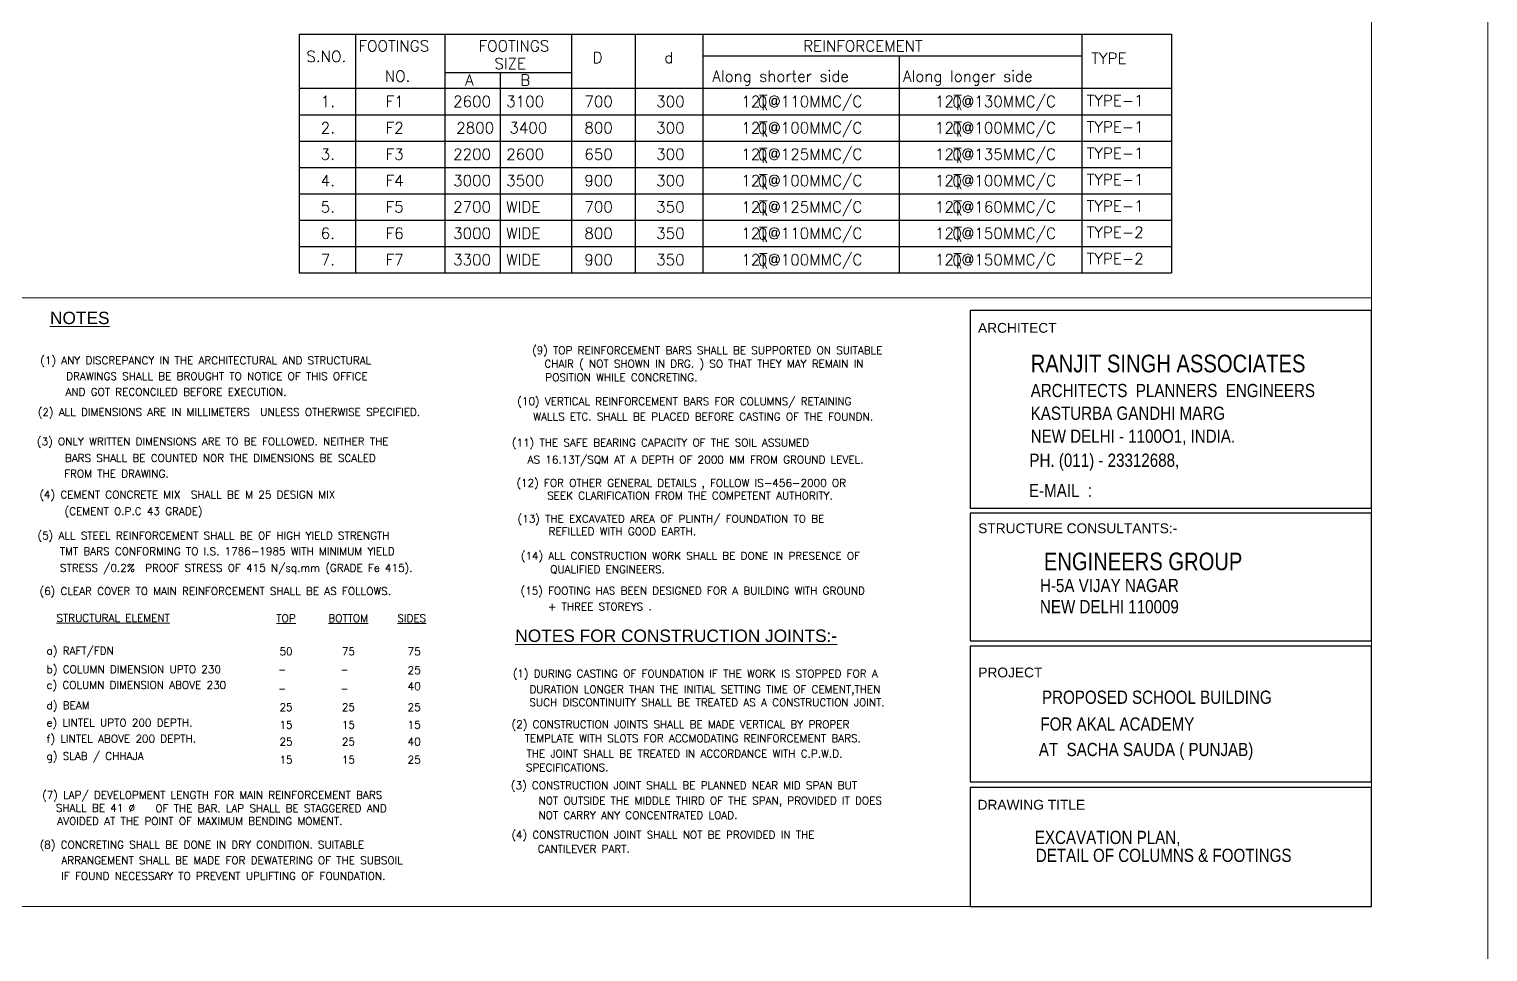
# Model space of a CAD drawing. Header units: inches. Extents: x 719368 to 6315912, y -2624014 to 446967.
# Drawn here: x 5497823 to 5557836, y -2169451 to -2131497 of the extents above; entities that cross this region are included whole.
import ezdxf
from ezdxf.enums import TextEntityAlignment as Align

# ---------------------------------------------------------------- set-up
doc = ezdxf.new("R2010")
doc.units = ezdxf.units.IN
doc.header["$LTSCALE"] = 20
doc.header["$MEASUREMENT"] = 0
for name, color, linetype, lineweight in [('DIM', 7, 'Continuous', 13), ('FOR-TEXT', 3, 'Continuous', 25), ('FORMET', 4, 'Continuous', 25), ('Text', 7, 'Continuous', 15), ('TEXT 1', 3, 'Continuous', 20)]:
    doc.layers.add(name, color=color, linetype=linetype, lineweight=lineweight)
doc.styles.add('AR', font='arial.ttf')
doc.styles.add('AREAIL', font='arial.ttf')
doc.styles.add('ARIAL', font='techl___.ttf')
doc.styles.add('ASHADE', font='simplex.shx', dxfattribs={"height": 8})
doc.styles.add('romans-shx', font='ROMANS.SHX', dxfattribs={"height": 250})
doc.styles.add('SMALL', font='romans')

# ---------------------------------------------------------------- blocks, each defined once
blk = doc.blocks.new('10.2')
at = {"layer": 'Text'}
for p, q in [((2.9, 5.6), (-2.8, 5.6)), ((0, 5.6), (0, -5.6)), ((0, -0.7), (2.6, -5.6))]:
    blk.add_line(p, q, dxfattribs=at)
at = {"layer": 'Text', "style": 'SMALL'}
blk.add_text('0', height=8.45, dxfattribs=at).set_placement((-4.1, -3.6))

msp = doc.modelspace()

# ---------------------------------------------------------------- linework, layer by layer
at = {"layer": 'DIM'}
for points in [[(5424872.2914, -2069087.5328), (5557835.631, -2069087.5328), (5557835.631, -2255131.986), (5424872.2914, -2255131.986)], [(5553055.3852, -2167590.5634), (5432049.132, -2167590.5634), (5432049.132, -2082559.4872), (5553055.3852, -2082559.4872)], [(5553055.3852, -2167590.5634), (5497369.4728, -2167590.5634), (5497369.4728, -2142551.0353), (5553055.3852, -2142551.0353)]]:
    msp.add_lwpolyline(points, close=True, dxfattribs=at)
at = {"layer": 'FORMET'}
for p, q in [((5508936.5666, -2131702.4756), (5544823.9613, -2131702.4756)), ((5508936.5666, -2131702.4756), (5508936.5666, -2141523.047)), ((5511244.1459, -2131702.4756), (5511244.1459, -2141523.047)), ((5514929.3317, -2131702.4756), (5514929.3317, -2141523.047)), ((5520141.7902, -2131702.4756), (5520141.7902, -2141523.047)), ((5522754.0191, -2131702.4756), (5522754.0191, -2141523.047)), ((5525537.1882, -2131702.4756), (5525537.1882, -2141523.047)), ((5541127.5317, -2131702.4756), (5541127.5317, -2141523.047)), ((5544823.9613, -2131702.4756), (5544823.9613, -2141523.047)), ((5541127.5317, -2132609.6093), (5525537.1882, -2132609.6093)), ((5533617.7412, -2132609.6093), (5533617.7412, -2141523.047)), ((5514929.3317, -2133272.8155), (5520141.7902, -2133272.8155)), ((5517200.4141, -2133272.8155), (5517200.4141, -2141523.047)), ((5508936.5666, -2133928.869), (5544823.9613, -2133928.869)), ((5508936.5666, -2135013.7516), (5544823.9613, -2135013.7516)), ((5508936.5666, -2136098.6342), (5544823.9613, -2136098.6342)), ((5508936.5666, -2137183.5167), (5544823.9613, -2137183.5167)), ((5508936.5666, -2137183.5167), (5544823.9613, -2137183.5167)), ((5508936.5666, -2137183.5167), (5544823.9613, -2137183.5167)), ((5508936.5666, -2138268.3993), (5544823.9613, -2138268.3993)), ((5508936.5666, -2138268.3993), (5544823.9613, -2138268.3993)), ((5508936.5666, -2138268.3993), (5544823.9613, -2138268.3993)), ((5508936.5666, -2138268.3993), (5544823.9613, -2138268.3993)), ((5508936.5666, -2138268.3993), (5544823.9613, -2138268.3993)), ((5508936.5666, -2138268.3993), (5544823.9613, -2138268.3993)), ((5508936.5666, -2139353.2819), (5544823.9613, -2139353.2819)), ((5508936.5666, -2139353.2819), (5544823.9613, -2139353.2819)), ((5508936.5666, -2139353.2819), (5544823.9613, -2139353.2819)), ((5508936.5666, -2139353.2819), (5544823.9613, -2139353.2819)), ((5508936.5666, -2139353.2819), (5544823.9613, -2139353.2819)), ((5508936.5666, -2139353.2819), (5544823.9613, -2139353.2819)), ((5508936.5666, -2139353.2819), (5544823.9613, -2139353.2819)), ((5508936.5666, -2139353.2819), (5544823.9613, -2139353.2819)), ((5508936.5666, -2139353.2819), (5544823.9613, -2139353.2819)), ((5508936.5666, -2139353.2819), (5544823.9613, -2139353.2819)), ((5508936.5666, -2140438.1644), (5544823.9613, -2140438.1644)), ((5508936.5666, -2141523.047), (5544823.9613, -2141523.047)), ((5508936.5666, -2141523.047), (5544823.9613, -2141523.047)), ((5508936.5666, -2141523.047), (5544823.9613, -2141523.047))]:
    msp.add_line(p, q, dxfattribs=at)
for points in [[(5536544.6408, -2151197.9401), (5553055.3852, -2151197.9401), (5553055.3852, -2143069.7818), (5536544.6408, -2143069.7818)], [(5536544.6408, -2151197.9401), (5553055.3852, -2151197.9401), (5553055.3852, -2143069.7818), (5536544.6408, -2143069.7818)], [(5536544.6408, -2151197.9401), (5553055.3852, -2151197.9401), (5553055.3852, -2143069.7818), (5536544.6408, -2143069.7818)], [(5536544.6408, -2156656.0908), (5553055.3852, -2156656.0908), (5553055.3852, -2151403.2348), (5536544.6408, -2151403.2348)], [(5536544.6408, -2162459.4249), (5553055.3852, -2162459.4249), (5553055.3852, -2156875.4415), (5536544.6408, -2156875.4415)], [(5536544.6408, -2167590.5634), (5553055.3852, -2167590.5634), (5553055.3852, -2162694.8863), (5536544.6408, -2162694.8863)]]:
    msp.add_lwpolyline(points, close=True, dxfattribs=at)

# ---------------------------------------------------------------- block references
at = {"layer": 'Text', "xscale": 54.34547065454535, "yscale": 54.34547065454535, "zscale": 54.34547065454535}
for p in [(5528024.0456, -2134522.0622), (5536023.5613, -2134522.0622), (5528024.0456, -2135606.9448), (5536023.5613, -2135606.9448), (5528024.0456, -2136691.8273), (5536023.5613, -2136691.8273), (5528024.0456, -2137776.7099), (5536023.5613, -2137776.7099), (5528024.0456, -2138861.5925), (5536023.5613, -2138861.5925), (5528024.0456, -2139946.4751), (5536023.5613, -2139946.4751), (5528024.0456, -2141031.3576), (5536023.5613, -2141031.3576)]:
    msp.add_blockref('10.2', p, dxfattribs=at)

# ---------------------------------------------------------------- texts
at = {"layer": 'FOR-TEXT', "color": 3, "style": 'AR'}
for s, height, p in [('ARCHITECT', 404.3959, (5536860.7227, -2143986.2979)), ('ARCHITECT', 404.3959, (5536860.7227, -2143986.2979)), ('STRUCTURE CONSULTANTS:-', 404.395902, (5536866.9189, -2152229.7811)), ('PROJECT', 404.3959, (5536872.5488, -2158162.1842)), ('DRAWING TITLE', 404.395902, (5536843.4274, -2163601.7475))]:
    msp.add_text(s, height=height, dxfattribs=at).set_placement(p)
at = {"layer": 'Text'}
for s, height, style, p in [('FOOTINGS', 455.38353, 'ASHADE', (5511372.4978, -2132415.6556)), ('FOOTINGS', 455.38353, 'ASHADE', (5516315.6468, -2132415.6556)), ('REINFORCEMENT', 455.383532, 'ASHADE', (5529665.8235, -2132415.6556)), ('S.NO.', 455.38353, 'ASHADE', (5509228.4317, -2132843.9332)), ('SIZE', 455.38353, 'ASHADE', (5516959.7506, -2133139.4577)), ('D', 455.3835, 'ASHADE', (5521003.2827, -2132892.757)), ('d', 455.3835, 'ASHADE', (5523957.392, -2132892.757)), ('TYPE', 455.38353, 'ASHADE', (5541524.8392, -2132924.5342)), ('NO.', 455.38353, 'ASHADE', (5512453.483, -2133656.6601)), ('A', 455.3835, 'ASHADE', (5515757.0293, -2133820.0174)), ('B', 455.3835, 'ASHADE', (5518025.2953, -2133820.0174)), ('Along shorter side', 455.383532, 'ASHADE', (5525926.8746, -2133656.6601)), ('Along longer side', 455.383532, 'ASHADE', (5533776.1304, -2133656.6601)), ('1.', 455.38353, 'ASHADE', (5509816.424, -2134698.1474)), ('F1', 455.38353, 'ASHADE', (5512491.5008, -2134698.1474)), ('2600  3100', 455.38353, 'ASHADE', (5515264.7558, -2134698.1474)), ('700', 455.38353, 'ASHADE', (5520664.4923, -2134698.1474)), ('300', 455.38353, 'ASHADE', (5523618.6016, -2134698.1474)), ('12 @110MMC/C', 455.383532, 'ASHADE', (5527125.6612, -2134698.1474)), ('12 @130MMC/C', 455.383532, 'ASHADE', (5535090.6748, -2134698.1474)), ('TYPE-1', 455.38353, 'ASHADE', (5541332.4835, -2134660.8317)), ('12 @100MMC/C', 455.383532, 'ASHADE', (5527125.6612, -2135783.03)), ('12 @100MMC/C', 455.383532, 'ASHADE', (5535090.6748, -2135783.03)), ('2.', 455.38353, 'ASHADE', (5509816.424, -2135783.03)), ('F2', 455.38353, 'ASHADE', (5512491.5008, -2135783.03)), ('2800  3400', 455.38353, 'ASHADE', (5515392.8528, -2135783.03)), ('800', 455.38353, 'ASHADE', (5520664.4923, -2135783.03)), ('300', 455.38353, 'ASHADE', (5523618.6016, -2135783.03)), ('TYPE-1', 455.38353, 'ASHADE', (5541332.4835, -2135745.7143)), ('3.', 455.38353, 'ASHADE', (5509816.424, -2136867.9125)), ('F3', 455.38353, 'ASHADE', (5512491.5008, -2136867.9125)), ('2200  2600', 455.38353, 'ASHADE', (5515264.7558, -2136867.9125)), ('650', 455.38353, 'ASHADE', (5520664.4923, -2136867.9125)), ('300', 455.38353, 'ASHADE', (5523618.6016, -2136867.9125)), ('12 @125MMC/C', 455.383532, 'ASHADE', (5527125.6612, -2136867.9125)), ('12 @135MMC/C', 455.383532, 'ASHADE', (5535090.6748, -2136867.9125)), ('TYPE-1', 455.38353, 'ASHADE', (5541332.4835, -2136830.5969)), ('4.', 455.38353, 'ASHADE', (5509816.424, -2137952.7951)), ('F4', 455.38353, 'ASHADE', (5512491.5008, -2137952.7951)), ('3000  3500', 455.38353, 'ASHADE', (5515264.7558, -2137952.7951)), ('900', 455.38353, 'ASHADE', (5520664.4923, -2137952.7951)), ('300', 455.38353, 'ASHADE', (5523618.6016, -2137952.7951)), ('12 @100MMC/C', 455.383532, 'ASHADE', (5527125.6612, -2137952.7951)), ('12 @100MMC/C', 455.383532, 'ASHADE', (5535090.6748, -2137952.7951)), ('TYPE-1', 455.38353, 'ASHADE', (5541332.4835, -2137915.4794)), ('5.', 455.38353, 'ASHADE', (5509816.424, -2139037.6777)), ('F5', 455.38353, 'ASHADE', (5512491.5008, -2139037.6777)), ('2700  WIDE', 455.38353, 'ASHADE', (5515264.7558, -2139037.6777)), ('700', 455.38353, 'ASHADE', (5520664.4923, -2139037.6777)), ('350', 455.38353, 'ASHADE', (5523618.6016, -2139037.6777)), ('12 @125MMC/C', 455.383532, 'ASHADE', (5527125.6612, -2139037.6777)), ('12 @160MMC/C', 455.383532, 'ASHADE', (5535090.6748, -2139037.6777)), ('TYPE-1', 455.38353, 'ASHADE', (5541332.4835, -2139000.362)), ('6.', 455.38353, 'ASHADE', (5509816.424, -2140122.5602)), ('F6', 455.38353, 'ASHADE', (5512491.5008, -2140122.5602)), ('3000  WIDE', 455.38353, 'ASHADE', (5515264.7558, -2140122.5602)), ('800', 455.38353, 'ASHADE', (5520664.4923, -2140122.5602)), ('350', 455.38353, 'ASHADE', (5523618.6016, -2140122.5602)), ('12 @110MMC/C', 455.383532, 'ASHADE', (5527125.6612, -2140122.5602)), ('12 @150MMC/C', 455.383532, 'ASHADE', (5535090.6748, -2140122.5602)), ('TYPE-2', 455.38353, 'ASHADE', (5541332.4835, -2140085.2446)), ('7.', 455.38353, 'ASHADE', (5509816.424, -2141207.4428)), ('F7', 455.38353, 'ASHADE', (5512491.5008, -2141207.4428)), ('3300  WIDE', 455.38353, 'ASHADE', (5515264.7558, -2141207.4428)), ('900', 455.38353, 'ASHADE', (5520664.4923, -2141207.4428)), ('350', 455.38353, 'ASHADE', (5523618.6016, -2141207.4428)), ('12 @100MMC/C', 455.383532, 'ASHADE', (5527125.6612, -2141207.4428)), ('12 @150MMC/C', 455.383532, 'ASHADE', (5535090.6748, -2141207.4428)), ('TYPE-2', 455.38353, 'ASHADE', (5541332.4835, -2141170.1272)), ('%%UNOTES', 509.3857, 'AREAIL', (5498679.4311, -2143628.9606)), ('%%UNOTES FOR CONSTRUCTION JOINTS:-', 509.385699, 'AREAIL', (5517822.3141, -2156702.8232))]:
    msp.add_text(s, height=height, dxfattribs=dict(at, style=style)).set_placement(p)
at = {"layer": 'Text', "ltscale": 0.09, "style": 'ARIAL'}
for s, height, p in [('RANJIT SINGH ASSOCIATES', 725.013389, (5539028.4991, -2145612.4032)), ('ARCHITECTS  PLANNERS  ENGINEERS  ', 543.760042, (5539028.4991, -2146633.3754)), ('KASTURBA GANDHI MARG', 543.760042, (5539028.4991, -2147567.7234)), ('NEW DELHI - 1100O1, INDIA.', 543.760042, (5539028.4991, -2148511.9877)), ('PH. (011) - 23312688, ', 543.760042, (5538976.1251, -2149500.3446)), ('E-MAIL  :  ', 543.760042, (5538958.218, -2150743.8483)), ('H-5A VIJAY NAGAR', 543.760042, (5539410.4926, -2154651.7996)), ('NEW DELHI 110009', 543.760042, (5539410.4926, -2155524.6738)), ('PROPOSED SCHOOL BUILDING ', 543.760042, (5539493.7351, -2159249.8228)), ('FOR AKAL ACADEMY ', 543.760042, (5539426.2885, -2160352.389)), ('AT  SACHA SAUDA ( PUNJAB)', 543.760042, (5539362.4781, -2161399.2699)), ('EXCAVATION PLAN,', 543.760042, (5539198.7665, -2165016.2724)), ('DETAIL OF COLUMNS & FOOTINGS', 543.760042, (5539238.6474, -2165753.3312))]:
    msp.add_text(s, height=height, dxfattribs=at).set_placement(p)
msp.add_text('ENGINEERS GROUP', height=725.013389, dxfattribs=at).set_placement((5543653.416, -2153754.2348), align=Align.CENTER)
at = {"layer": 'TEXT 1', "style": 'romans-shx'}
for s, height, p in [('(9) TOP REINFORCEMENT BARS SHALL BE SUPPORTED ON SUITABLE ', 314.543533, (5518514.9799, -2144862.7337)), (' (1) ANY DISCREPANCY IN THE ARCHITECTURAL AND STRUCTURAL                               ', 314.543533, (5498063.5722, -2145280.2428)), ('CHAIR ( NOT SHOWN IN DRG. ) SO THAT THEY MAY REMAIN IN ', 314.543533, (5519021.5025, -2145418.5732)), ('DRAWINGS SHALL BE BROUGHT TO NOTICE OF THIS OFFICE                      ', 314.543533, (5499345.8056, -2145929.2127)), ('POSITION WHILE CONCRETING.', 314.543533, (5519058.4197, -2145979.8518)), ('AND GOT RECONCILED BEFORE EXECUTION.', 314.543533, (5499317.9644, -2146575.162)), ('(10) VERTICAL REINFORCEMENT BARS FOR COLUMNS/ RETAINING ', 314.543533, (5517905.8478, -2146962.237)), (' (2) ALL DIMENSIONS ARE IN MILLIMETERS  UNLESS OTHERWISE SPECIFIED.', 314.543533, (5497962.4488, -2147406.1798)), ('WALLS ETC. SHALL BE PLACED BEFORE CASTING OF THE FOUNDN.', 314.543533, (5518560.0419, -2147592.9209)), (' (3) ONLY WRITTEN DIMENSIONS ARE TO BE FOLLOWED. NEITHER THE                          ', 314.543533, (5497928.6583, -2148615.6039)), ('   (11) THE SAFE BEARING CAPACITY OF THE SOIL ASSUMED', 314.543533, (5516982.0654, -2148665.0585)), ('BARS SHALL BE COUNTED NOR THE DIMENSIONS BE SCALED                    ', 314.543533, (5499292.6455, -2149297.5364)), ('    AS 16.13T/SQM AT A DEPTH OF 2000 MM FROM GROUND LEVEL. ', 314.543533, (5517392.0545, -2149363.92)), ('FROM THE DRAWING.', 314.543533, (5499261.956, -2149939.8711)), ('(12) FOR OTHER GENERAL DETAILS , FOLLOW IS-456-2000 OR ', 314.543533, (5517870.9255, -2150320.2855)), ('(4) CEMENT CONCRETE MIX  SHALL BE M 25 DESIGN MIX', 314.543533, (5498244.998, -2150802.3938)), ('SEEK CLARIFICATION FROM THE COMPETENT AUTHORITY.', 314.543533, (5519132.3581, -2150841.5037)), ('(CEMENT O.P.C 43 GRADE)', 314.543533, (5499280.0921, -2151482.3845)), ('(13) THE EXCAVATED AREA OF PLINTH/ FOUNDATION TO BE ', 314.543533, (5517919.4836, -2151797.0076)), (' REFILLED WITH GOOD EARTH.', 314.543533, (5518976.9498, -2152311.7912)), ('(5) ALL STEEL REINFORCEMENT SHALL BE OF HIGH YIELD STRENGTH  ', 314.543533, (5498167.1114, -2152484.0897)), (' TMT BARS CONFORMING TO I.S. 1786-1985 WITH MINIMUM YIELD', 314.543533, (5498866.6239, -2153129.0627)), ('(14) ALL CONSTRUCTION WORK SHALL BE DONE IN PRESENCE OF', 314.543533, (5518050.9502, -2153318.3361)), (' STRESS /0.2%%%  PROOF STRESS OF 415 N/sq.mm (GRADE Fe 415).', 314.543533, (5498874.4244, -2153815.3238)), ('QUALIFIED ENGINEERS.', 314.543533, (5519260.4612, -2153873.136)), ('(6) CLEAR COVER TO MAIN REINFORCEMENT SHALL BE AS FOLLOWS.', 314.543533, (5498248.9113, -2154771.5405, -15628.4596)), ('(15) FOOTING HAS BEEN DESIGNED FOR A BUILDING WITH GROUND  ', 314.543533, (5518040.8367, -2154755.8466)), ('%%USTRUCTURAL ELEMENT', 314.543533, (5498945.4715, -2155873.9617, -15628.4596)), ('%%UTOP', 314.54353, (5507993.4427, -2155884.6746, -16641.4153)), ('%%UBOTTOM', 314.54353, (5510134.7055, -2155884.6746, -16641.4153)), ('%%USIDES', 314.54353, (5512972.5635, -2155884.6746, -16641.4153)), (' + THREE STOREYS .', 314.543533, (5518946.7297, -2155403.8815)), ('a) RAFT/FDN', 314.543533, (5498542.2865, -2157223.0574, -15628.4596)), ('50', 314.54353, (5508121.0571, -2157250.17, -16641.4153)), ('75', 314.54353, (5510686.6075, -2157250.17, -16641.4153)), ('75', 314.54353, (5513392.536, -2157250.17, -16641.4153)), ('b) COLUMN DIMENSION UPTO 230', 314.543533, (5498542.2865, -2157985.3911, -15628.4596)), ('_', 314.5435, (5508121.0571, -2157839.3769, -16641.4153)), ('_', 314.5435, (5510686.6075, -2157839.3769, -16641.4153)), ('25', 314.54353, (5513392.536, -2158024.5701, -16641.4153)), ('(1) DURING CASTING OF FOUNDATION IF THE WORK IS STOPPED FOR A ', 314.543533, (5517719.0411, -2158161.4381)), ('c) COLUMN DIMENSION ABOVE 230', 314.543533, (5498542.2865, -2158630.8665, -15628.4596)), ('_', 314.5435, (5508121.0571, -2158615.5204, -16641.4153)), ('_', 314.5435, (5510686.6075, -2158615.5204, -16641.4153)), ('40', 314.54353, (5513392.536, -2158684.9247, -16641.4153)), ('DURATION LONGER THAN THE INITIAL SETTING TIME OF CEMENT,THEN ', 314.543533, (5518405.6961, -2158812.1329)), ('d) BEAM ', 314.54353, (5498542.2865, -2159474.5279, -15628.4596)), ('25', 314.54353, (5508121.0571, -2159545.0812, -16641.4153)), ('25', 314.54353, (5510686.6075, -2159545.0812, -16641.4153)), ('25', 314.54353, (5513392.536, -2159545.0812, -16641.4153)), ('SUCH DISCONTINUITY SHALL BE TREATED AS A CONSTRUCTION JOINT.', 314.543533, (5518404.2758, -2159350.0904)), ('e) LINTEL UPTO 200 DEPTH.', 314.543533, (5498542.2865, -2160184.4906, -15628.4596)), ('15', 314.54353, (5508121.0571, -2160272.1853, -16641.4153)), ('15', 314.54353, (5510686.6075, -2160272.1853, -16641.4153)), ('15', 314.54353, (5513392.536, -2160272.1853, -16641.4153)), ('(2) CONSTRUCTION JOINTS SHALL BE MADE VERTICAL BY PROPER ', 314.543533, (5517670.8252, -2160252.504)), ('f) LINTEL ABOVE 200 DEPTH.', 314.543533, (5498542.2865, -2160843.7909, -15628.4596)), ('25', 314.54353, (5508121.0571, -2160963.8639, -16641.4153)), ('25', 314.54353, (5510686.6075, -2160963.8639, -16641.4153)), ('40', 314.54353, (5513392.536, -2160963.8639, -16641.4153)), ('TEMPLATE WITH SLOTS FOR ACCMODATING REINFORCEMENT BARS. ', 314.543533, (5518211.0258, -2160824.5032)), ('g) SLAB / CHHAJA', 314.543533, (5498542.2865, -2161557.0035, -15628.4596)), ('15', 314.54353, (5508121.0571, -2161708.6194, -16641.4153)), ('15', 314.54353, (5510686.6075, -2161708.6194, -16641.4153)), ('25', 314.54353, (5513392.536, -2161708.6194, -16641.4153)), ('THE JOINT SHALL BE TREATED IN ACCORDANCE WITH C.P.W.D. ', 314.543533, (5518283.4729, -2161451.9432)), ('SPECIFICATIONS.', 314.543533, (5518260.0898, -2162026.963)), ('(7) LAP/ DEVELOPMENT LENGTH FOR MAIN REINFORCEMENT BARS    ', 314.543533, (5498356.8349, -2163158.6961)), ('(3) CONSTRUCTION JOINT SHALL BE PLANNED NEAR MID SPAN BUT ', 314.543533, (5517646.6259, -2162761.1271)), ('SHALL BE 41 %%C', 314.543533, (5498920.3034, -2163688.5734)), (' OF THE BAR. LAP SHALL BE STAGGERED AND    ', 314.543533, (5502800.7091, -2163706.9048)), ('NOT OUTSIDE THE MIDDLE THIRD OF THE SPAN, PROVIDED IT DOES ', 314.543533, (5518779.6563, -2163387.2938)), ('AVOIDED AT THE POINT OF MAXIMUM BENDING MOMENT.', 314.543533, (5498980.025, -2164232.5526)), ('NOT CARRY ANY CONCENTRATED LOAD.', 314.543533, (5518777.3219, -2163987.7897)), ('(4) CONSTRUCTION JOINT SHALL NOT BE PROVIDED IN THE ', 314.543533, (5517663.4806, -2164794.8265)), ('(8) CONCRETING SHALL BE DONE IN DRY CONDITION. SUITABLE ', 314.543533, (5498257.1242, -2165203.9068)), ('CANTILEVER PART.', 314.543533, (5518744.7578, -2165372.9791)), ('ARRANGEMENT SHALL BE MADE FOR DEWATERING OF THE SUBSOIL ', 314.543533, (5499146.9984, -2165846.1127)), ('IF FOUND NECESSARY TO PREVENT UPLIFTING OF FOUNDATION.', 314.543533, (5499146.9984, -2166486.6112))]:
    msp.add_text(s, height=height, dxfattribs=at).set_placement(p)

doc.saveas('drawing.dxf')
